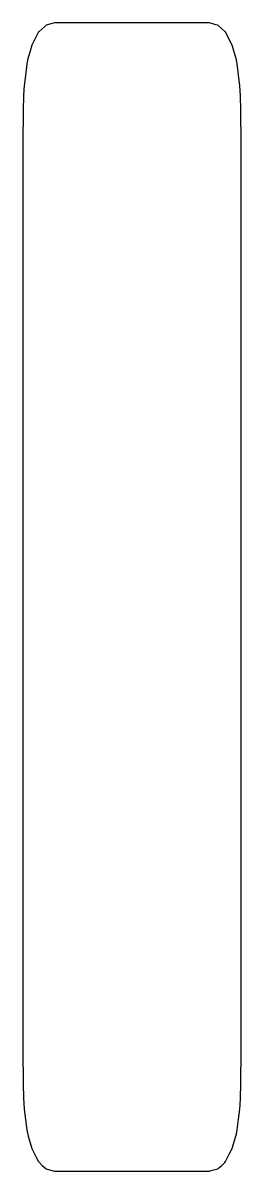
# Model space of a CAD drawing. Header units: metres. Extents: x 2.4 to 16, y -8.2 to 62.9.
import ezdxf

# ---------------------------------------------------------------- set-up
doc = ezdxf.new("R2010")
doc.units = ezdxf.units.M

msp = doc.modelspace()

# ---------------------------------------------------------------- linework, layer by layer
for p, q in [((3.796, 62.722), (3.412, 62.394)), ((3.882, 62.796), (3.796, 62.722)), ((4.259, 62.899), (3.882, 62.796)), ((4.4, 62.937), (4.259, 62.899)), ((11.204, 62.937), (4.4, 62.937)), ((14, 62.937), (11.204, 62.937)), ((14.397, 62.829), (14, 62.937)), ((14.518, 62.796), (14.397, 62.829)), ((14.988, 62.394), (14.518, 62.796)), ((3.4, 62.381), (3.117, 61.815)), ((3.403, 62.384), (3.4, 62.381)), ((3.412, 62.394), (3.403, 62.384)), ((15, 62.381), (14.988, 62.394)), ((15.006, 62.37), (15, 62.381)), ((15.414, 61.552), (15.006, 62.37)), ((2.881, 61.195), (2.719, 60.646)), ((2.986, 61.552), (2.881, 61.195)), ((3.117, 61.815), (2.986, 61.552)), ((15.681, 60.646), (15.414, 61.552)), ((2.692, 60.517), (2.668, 60.405)), ((2.719, 60.646), (2.692, 60.517)), ((15.732, 60.405), (15.681, 60.646)), ((2.668, 60.405), (2.585, 59.678)), ((15.89, 59.031), (15.732, 60.405)), ((2.585, 59.678), (2.51, 59.031)), ((2.468, 58.426), (2.448, 57.529)), ((2.495, 58.814), (2.468, 58.426)), ((2.51, 59.031), (2.495, 58.814)), ((15.932, 58.426), (15.89, 59.031)), ((15.952, 57.529), (15.932, 58.426)), ((2.444, 56.971), (2.437, 56)), ((2.448, 57.529), (2.444, 56.971)), ((15.956, 56.971), (15.952, 57.529)), ((15.963, 56), (15.956, 56.971)), ((2.437, 56), (2.437, 49.859)), ((15.963, 49.859), (15.963, 56)), ((2.437, 49.859), (2.437, 43.718)), ((15.963, 43.718), (15.963, 49.859)), ((2.437, 43.718), (2.437, 17.16)), ((15.963, 37.577), (15.963, 43.718)), ((15.963, 11.02), (15.963, 37.577)), ((2.437, 17.16), (2.437, 11.02)), ((2.437, 11.02), (2.437, 4.879)), ((15.963, 4.879), (15.963, 11.02)), ((2.437, 4.879), (2.437, -1.262)), ((15.963, -1.262), (15.963, 4.879)), ((2.437, -1.262), (2.444, -2.27)), ((15.956, -2.27), (15.963, -1.262)), ((2.444, -2.27), (2.449, -2.828)), ((2.449, -2.828), (2.468, -3.678)), ((15.932, -3.678), (15.951, -2.828)), ((15.951, -2.828), (15.956, -2.27)), ((2.468, -3.678), (2.518, -4.378)), ((15.882, -4.378), (15.9, -4.118)), ((15.9, -4.118), (15.932, -3.678)), ((2.518, -4.378), (2.668, -5.649)), ((15.809, -4.994), (15.882, -4.378)), ((2.668, -5.649), (2.754, -6.044)), ((15.693, -5.828), (15.732, -5.649)), ((15.732, -5.649), (15.809, -4.994)), ((2.754, -6.044), (2.986, -6.812)), ((15.502, -6.519), (15.646, -6.044)), ((15.646, -6.044), (15.693, -5.828)), ((2.986, -6.812), (3.306, -7.437)), ((15.254, -7.125), (15.414, -6.812)), ((15.414, -6.812), (15.502, -6.519)), ((3.306, -7.437), (3.4, -7.62)), ((3.4, -7.62), (3.624, -7.856)), ((14.776, -7.856), (14.953, -7.67)), ((14.953, -7.67), (15, -7.62)), ((15, -7.62), (15.254, -7.125)), ((3.624, -7.856), (3.882, -8.072)), ((3.882, -8.072), (3.945, -8.088)), ((3.945, -8.088), (4.4, -8.209)), ((4.4, -8.209), (6.159, -8.209)), ((6.159, -8.209), (14, -8.209)), ((6.159, -8.209), (6.159, -8.209)), ((14, -8.209), (14.089, -8.186)), ((14.089, -8.186), (14.518, -8.072)), ((14.518, -8.072), (14.563, -8.034)), ((14.563, -8.034), (14.776, -7.856))]:
    msp.add_line(p, q)

doc.saveas('drawing.dxf')
